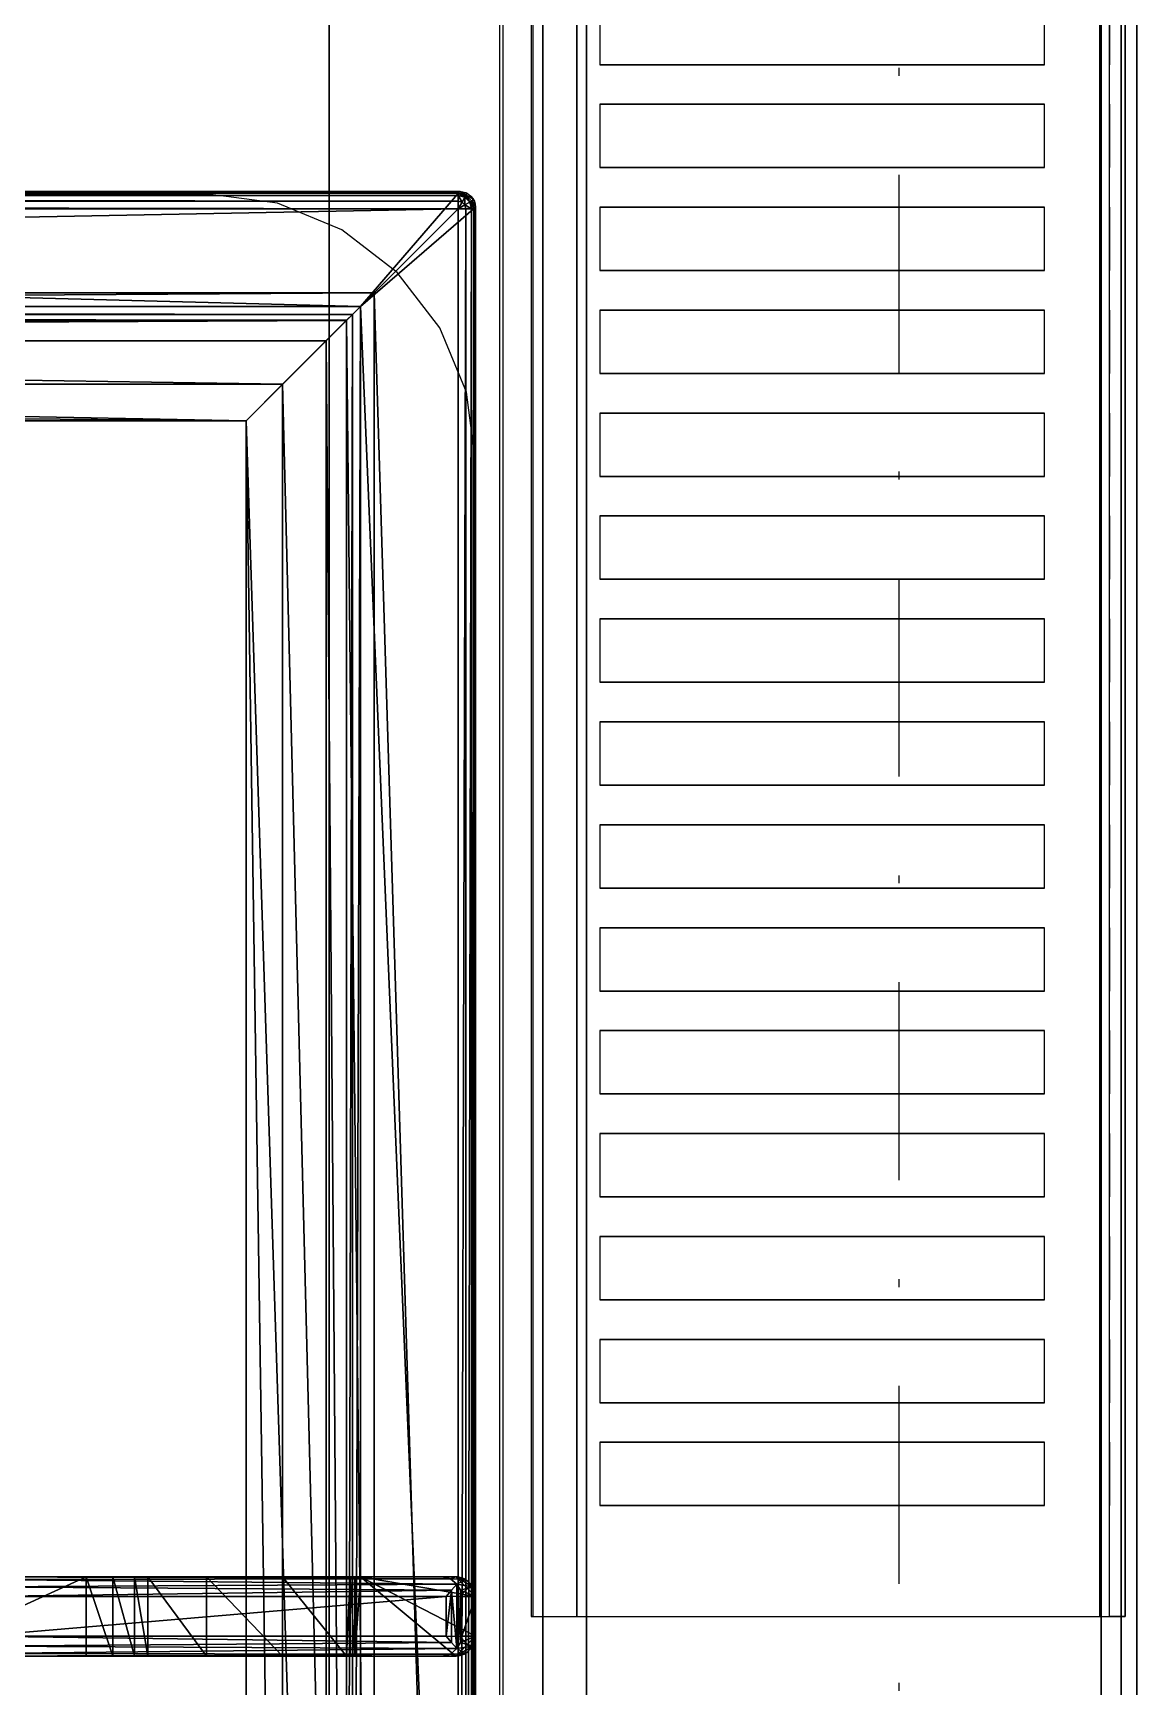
# Model space of a CAD drawing. Header units: millimetres. Extents: x 38967 to 51721, y 49836 to 53207.
# Drawn here: x 41792.2 to 41806.14, y 52555.95 to 52576.84 of the extents above; entities that cross this region are included whole.
import ezdxf

# ---------------------------------------------------------------- set-up
doc = ezdxf.new("R2010")
doc.units = ezdxf.units.MM
doc.header["$LTSCALE"] = 5
doc.linetypes.add('TRATTO-PUNTO', pattern=[1, 0.5, -0.25, 0, -0.25])
for name, color, linetype in [('200-EquipBlack-3d', 250, 'Continuous'), ('200-EquipBorder-2d', 9, 'Continuous'), ('200-EquipInternal-2d', 252, 'Continuous'), ('200-EquipSteel-3d', 9, 'Continuous')]:
    doc.layers.add(name, color=color, linetype=linetype)

# ---------------------------------------------------------------- blocks, each defined once
blk = doc.blocks.new('ELECTROLUX-MC7-BODY1200X250')
at = {"layer": '200-EquipBorder-2d'}
blk.add_line((0, 0), (1200, 0), dxfattribs=at)
at = {"layer": '200-EquipInternal-2d'}
blk.add_line((0, -80), (1200, -80), dxfattribs=at)
at = {"layer": '200-EquipSteel-3d'}
for points, invisible_edges in [([(0, -0.34, 912.22), (0, 0, 910.5), (1200, 0, 910.5), (1200, -0.34, 912.22)], 8), ([(0, 0, 902.7), (0, -0.13, 901.81), (1200, -0.13, 901.81), (1200, 0, 902.7)], 2), ([(0, -0.13, 901.81), (0, -0.54, 901.01), (1200, -0.54, 901.01), (1200, -0.13, 901.81)], 10), ([(0, -1.32, 913.68), (0, -0.34, 912.22), (1200, -0.34, 912.22), (1200, -1.32, 913.68)], 10), ([(0, -0.54, 901.01), (0, -1.19, 900.39), (1200, -1.19, 900.39), (1200, -0.54, 901.01)], 10), ([(0, -1.19, 900.39), (0, -2, 900), (1200, -2, 900), (1200, -1.19, 900.39)], 8), ([(0, -2.78, 914.66), (0, -1.32, 913.68), (1200, -1.32, 913.68), (1200, -2.78, 914.66)], 10), ([(0, -4.5, 915), (0, -2.78, 914.66), (1200, -2.78, 914.66), (1200, -4.5, 915)], 2), ([(0, -71.6, 914.58), (0, -69.5, 915), (1200, -69.5, 915), (1200, -71.6, 914.58)], 8), ([(0, -73.39, 913.39), (0, -71.6, 914.58), (1200, -71.6, 914.58), (1200, -73.39, 913.39)], 10), ([(0, -74.58, 911.6), (0, -73.39, 913.39), (1200, -73.39, 913.39), (1200, -74.58, 911.6)], 10), ([(0, -75, 909.5), (0, -74.58, 911.6), (1200, -74.58, 911.6), (1200, -75, 909.5)], 2), ([(0, -75.45, 903.59), (0, -75, 905.7), (1200, -75, 905.7), (1200, -75.45, 903.59)], 8), ([(0, -76.64, 901.78), (0, -75.45, 903.59), (1200, -75.45, 903.59), (1200, -76.64, 901.78)], 10), ([(0, -78.4, 900.53), (0, -76.64, 901.78), (1200, -76.64, 901.78), (1200, -78.4, 900.53)], 10), ([(0, -80.5, 900), (0, -78.4, 900.53), (1200, -78.4, 900.53), (1200, -80.5, 900)], 2)]:
    blk.add_3dface(points, dxfattribs=dict(at, invisible_edges=invisible_edges))
for points in [[(0, 0, 910.5), (0, 0, 902.7), (1200, 0, 902.7), (1200, 0, 910.5)], [(0, -2, 724), (0, -2, 900), (1200, -2, 900), (1200, -2, 724)], [(0, -102, 724), (0, -2, 724), (1200, -2, 724), (1200, -102, 724)], [(0, -69.5, 915), (0, -4.5, 915), (1200, -4.5, 915), (1200, -69.5, 915)], [(0, -75, 905.7), (0, -75, 909.5), (1200, -75, 909.5), (1200, -75, 905.7)], [(0, -655, 650), (0, -102, 650), (1200, -102, 650), (1200, -655, 650)], [(0, -102, 650), (1200, -102, 650), (1200, -102, 724), (0, -102, 724)]]:
    blk.add_3dface(points, dxfattribs=at)
blk = doc.blocks.new('ELECTROLUX-MC-CAMINO400')
at = {"layer": '200-EquipInternal-2d'}
for points in [[(0, -0.21), (400, -0.21), (400, -75.21), (0, -75.21)], [(14, -10.37), (22, -10.37), (22, -66.52), (14, -66.52)], [(27, -10.37), (35, -10.37), (35, -66.52), (27, -66.52)], [(40, -10.37), (48, -10.37), (48, -66.52), (40, -66.52)], [(53, -10.37), (61, -10.37), (61, -66.52), (53, -66.52)], [(66, -10.37), (74, -10.37), (74, -66.52), (66, -66.52)], [(79, -10.37), (87, -10.37), (87, -66.52), (79, -66.52)], [(92, -10.37), (100, -10.37), (100, -66.52), (92, -66.52)], [(105, -10.37), (113, -10.37), (113, -66.52), (105, -66.52)], [(118, -10.37), (126, -10.37), (126, -66.52), (118, -66.52)], [(131, -10.37), (139, -10.37), (139, -66.52), (131, -66.52)], [(144, -10.37), (152, -10.37), (152, -66.52), (144, -66.52)], [(157, -10.37), (165, -10.37), (165, -66.52), (157, -66.52)], [(170, -10.37), (178, -10.37), (178, -66.52), (170, -66.52)], [(183, -10.37), (191, -10.37), (191, -66.52), (183, -66.52)], [(196, -10.37), (204, -10.37), (204, -66.52), (196, -66.52)]]:
    blk.add_lwpolyline(points, close=True, dxfattribs=at)
at = {"layer": '200-EquipSteel-3d'}
for points in [[(0, -0.21, 917.01), (0, -0.21, 956), (400, -0.21, 956), (400, -0.21, 917.01)], [(0, -69.44, 915), (0, -3.39, 915), (400, -3.39, 915), (400, -69.44, 915)]]:
    blk.add_3dface(points, dxfattribs=at)
for points, invisible_edges in [([(0, -0.21, 956), (0, -0.36, 956.76), (400, -0.36, 956.76), (400, -0.21, 956)], 2), ([(0, -0.25, 916.62), (0, -0.21, 917.01), (400, -0.21, 917.01), (400, -0.25, 916.62)], 8), ([(0, -0.37, 916.23), (0, -0.25, 916.62), (400, -0.25, 916.62), (400, -0.37, 916.23)], 10), ([(0, -0.36, 956.76), (0, -0.78, 957.41), (400, -0.78, 957.41), (400, -0.36, 956.76)], 10), ([(0, -0.56, 915.88), (0, -0.37, 916.23), (400, -0.37, 916.23), (400, -0.56, 915.88)], 10), ([(0, -0.82, 915.58), (0, -0.56, 915.88), (400, -0.56, 915.88), (400, -0.82, 915.58)], 10), ([(0, -0.78, 957.41), (0, -1.43, 957.84), (400, -1.43, 957.84), (400, -0.78, 957.41)], 10), ([(0, -1.41, 915.27), (0, -0.82, 915.58), (400, -0.82, 915.58), (400, -1.41, 915.27)], 10), ([(0, -2.05, 915.07), (0, -1.41, 915.27), (400, -1.41, 915.27), (400, -2.05, 915.07)], 10), ([(0, -1.43, 957.84), (0, -2.19, 958), (400, -2.19, 958), (400, -1.43, 957.84)], 8), ([(0, -2.72, 914.98), (0, -2.05, 915.07), (400, -2.05, 915.07), (400, -2.72, 914.98)], 10), ([(0, -10.37, 957.76), (0, -2.19, 958), (14, -2.19, 958), (14, -10.37, 957.76)], 12), ([(0, -3.39, 915), (0, -2.72, 914.98), (400, -2.72, 914.98), (400, -3.39, 915)], 2), ([(14, -10.37, 957.76), (22, -10.37, 957.76), (22, -2.19, 958), (14, -2.19, 958)], 10), ([(22, -2.19, 958), (27, -2.19, 958), (27, -10.37, 957.76), (22, -10.37, 957.76)], 14), ([(27, -10.37, 957.76), (35, -10.37, 957.76), (35, -2.19, 958), (27, -2.19, 958)], 10), ([(35, -2.19, 958), (40, -2.19, 958), (40, -10.37, 957.76), (35, -10.37, 957.76)], 14), ([(40, -10.37, 957.76), (48, -10.37, 957.76), (48, -2.19, 958), (40, -2.19, 958)], 10), ([(48, -2.19, 958), (53, -2.19, 958), (53, -10.37, 957.76), (48, -10.37, 957.76)], 14), ([(53, -10.37, 957.76), (61, -10.37, 957.76), (61, -2.19, 958), (53, -2.19, 958)], 10), ([(61, -2.19, 958), (66, -2.19, 958), (66, -10.37, 957.76), (61, -10.37, 957.76)], 14), ([(66, -10.37, 957.76), (74, -10.37, 957.76), (74, -2.19, 958), (66, -2.19, 958)], 10), ([(74, -2.19, 958), (79, -2.19, 958), (79, -10.37, 957.76), (74, -10.37, 957.76)], 14), ([(79, -10.37, 957.76), (87, -10.37, 957.76), (87, -2.19, 958), (79, -2.19, 958)], 10), ([(87, -2.19, 958), (92, -2.19, 958), (92, -10.37, 957.76), (87, -10.37, 957.76)], 14), ([(92, -10.37, 957.76), (100, -10.37, 957.76), (100, -2.19, 958), (92, -2.19, 958)], 10), ([(100, -2.19, 958), (105, -2.19, 958), (105, -10.37, 957.76), (100, -10.37, 957.76)], 14), ([(105, -10.37, 957.76), (113, -10.37, 957.76), (113, -2.19, 958), (105, -2.19, 958)], 10), ([(113, -2.19, 958), (118, -2.19, 958), (118, -10.37, 957.76), (113, -10.37, 957.76)], 14), ([(118, -10.37, 957.76), (126, -10.37, 957.76), (126, -2.19, 958), (118, -2.19, 958)], 10), ([(126, -2.19, 958), (131, -2.19, 958), (131, -10.37, 957.76), (126, -10.37, 957.76)], 14), ([(131, -10.37, 957.76), (139, -10.37, 957.76), (139, -2.19, 958), (131, -2.19, 958)], 10), ([(139, -2.19, 958), (144, -2.19, 958), (144, -10.37, 957.76), (139, -10.37, 957.76)], 14), ([(144, -10.37, 957.76), (152, -10.37, 957.76), (152, -2.19, 958), (144, -2.19, 958)], 10), ([(152, -2.19, 958), (157, -2.19, 958), (157, -10.37, 957.76), (152, -10.37, 957.76)], 14), ([(157, -10.37, 957.76), (165, -10.37, 957.76), (165, -2.19, 958), (157, -2.19, 958)], 10), ([(165, -2.19, 958), (170, -2.19, 958), (170, -10.37, 957.76), (165, -10.37, 957.76)], 14), ([(170, -10.37, 957.76), (178, -10.37, 957.76), (178, -2.19, 958), (170, -2.19, 958)], 10), ([(178, -2.19, 958), (183, -2.19, 958), (183, -10.37, 957.76), (178, -10.37, 957.76)], 14), ([(183, -10.37, 957.76), (191, -10.37, 957.76), (191, -2.19, 958), (183, -2.19, 958)], 10), ([(191, -2.19, 958), (196, -2.19, 958), (196, -10.37, 957.76), (191, -10.37, 957.76)], 14), ([(196, -10.37, 957.76), (204, -10.37, 957.76), (204, -2.19, 958), (196, -2.19, 958)], 10), ([(0, -17.47, 956.91), (0, -10.37, 957.76), (14, -10.37, 957.76), (14, -17.47, 956.91)], 10), ([(22, -17.47, 956.91), (22, -10.37, 957.76), (27, -10.37, 957.76), (27, -17.47, 956.91)], 10), ([(35, -17.47, 956.91), (35, -10.37, 957.76), (40, -10.37, 957.76), (40, -17.47, 956.91)], 10), ([(48, -17.47, 956.91), (48, -10.37, 957.76), (53, -10.37, 957.76), (53, -17.47, 956.91)], 10), ([(61, -17.47, 956.91), (61, -10.37, 957.76), (66, -10.37, 957.76), (66, -17.47, 956.91)], 10), ([(74, -17.47, 956.91), (74, -10.37, 957.76), (79, -10.37, 957.76), (79, -17.47, 956.91)], 10), ([(87, -17.47, 956.91), (87, -10.37, 957.76), (92, -10.37, 957.76), (92, -17.47, 956.91)], 10), ([(100, -17.47, 956.91), (100, -10.37, 957.76), (105, -10.37, 957.76), (105, -17.47, 956.91)], 10), ([(113, -17.47, 956.91), (113, -10.37, 957.76), (118, -10.37, 957.76), (118, -17.47, 956.91)], 10), ([(126, -17.47, 956.91), (126, -10.37, 957.76), (131, -10.37, 957.76), (131, -17.47, 956.91)], 10), ([(139, -17.47, 956.91), (139, -10.37, 957.76), (144, -10.37, 957.76), (144, -17.47, 956.91)], 10), ([(152, -17.47, 956.91), (152, -10.37, 957.76), (157, -10.37, 957.76), (157, -17.47, 956.91)], 10), ([(165, -17.47, 956.91), (165, -10.37, 957.76), (170, -10.37, 957.76), (170, -17.47, 956.91)], 10), ([(178, -17.47, 956.91), (178, -10.37, 957.76), (183, -10.37, 957.76), (183, -17.47, 956.91)], 10), ([(191, -17.47, 956.91), (191, -10.37, 957.76), (196, -10.37, 957.76), (196, -17.47, 956.91)], 10), ([(0, -24.48, 955.45), (0, -17.47, 956.91), (14, -17.47, 956.91), (14, -24.48, 955.45)], 10), ([(22, -24.48, 955.45), (22, -17.47, 956.91), (27, -17.47, 956.91), (27, -24.48, 955.45)], 10), ([(35, -24.48, 955.45), (35, -17.47, 956.91), (40, -17.47, 956.91), (40, -24.48, 955.45)], 10), ([(48, -24.48, 955.45), (48, -17.47, 956.91), (53, -17.47, 956.91), (53, -24.48, 955.45)], 10), ([(61, -24.48, 955.45), (61, -17.47, 956.91), (66, -17.47, 956.91), (66, -24.48, 955.45)], 10), ([(74, -24.48, 955.45), (74, -17.47, 956.91), (79, -17.47, 956.91), (79, -24.48, 955.45)], 10), ([(87, -24.48, 955.45), (87, -17.47, 956.91), (92, -17.47, 956.91), (92, -24.48, 955.45)], 10), ([(100, -24.48, 955.45), (100, -17.47, 956.91), (105, -17.47, 956.91), (105, -24.48, 955.45)], 10), ([(113, -24.48, 955.45), (113, -17.47, 956.91), (118, -17.47, 956.91), (118, -24.48, 955.45)], 10), ([(126, -24.48, 955.45), (126, -17.47, 956.91), (131, -17.47, 956.91), (131, -24.48, 955.45)], 10), ([(139, -24.48, 955.45), (139, -17.47, 956.91), (144, -17.47, 956.91), (144, -24.48, 955.45)], 10), ([(152, -24.48, 955.45), (152, -17.47, 956.91), (157, -17.47, 956.91), (157, -24.48, 955.45)], 10), ([(165, -24.48, 955.45), (165, -17.47, 956.91), (170, -17.47, 956.91), (170, -24.48, 955.45)], 10), ([(178, -24.48, 955.45), (178, -17.47, 956.91), (183, -17.47, 956.91), (183, -24.48, 955.45)], 10), ([(191, -24.48, 955.45), (191, -17.47, 956.91), (196, -17.47, 956.91), (196, -24.48, 955.45)], 10), ([(0, -31.33, 953.39), (0, -24.48, 955.45), (14, -24.48, 955.45), (14, -31.33, 953.39)], 10), ([(22, -31.33, 953.39), (22, -24.48, 955.45), (27, -24.48, 955.45), (27, -31.33, 953.39)], 10), ([(35, -31.33, 953.39), (35, -24.48, 955.45), (40, -24.48, 955.45), (40, -31.33, 953.39)], 10), ([(48, -31.33, 953.39), (48, -24.48, 955.45), (53, -24.48, 955.45), (53, -31.33, 953.39)], 10), ([(61, -31.33, 953.39), (61, -24.48, 955.45), (66, -24.48, 955.45), (66, -31.33, 953.39)], 10), ([(74, -31.33, 953.39), (74, -24.48, 955.45), (79, -24.48, 955.45), (79, -31.33, 953.39)], 10), ([(87, -31.33, 953.39), (87, -24.48, 955.45), (92, -24.48, 955.45), (92, -31.33, 953.39)], 10), ([(100, -31.33, 953.39), (100, -24.48, 955.45), (105, -24.48, 955.45), (105, -31.33, 953.39)], 10), ([(113, -31.33, 953.39), (113, -24.48, 955.45), (118, -24.48, 955.45), (118, -31.33, 953.39)], 10), ([(126, -31.33, 953.39), (126, -24.48, 955.45), (131, -24.48, 955.45), (131, -31.33, 953.39)], 10), ([(139, -31.33, 953.39), (139, -24.48, 955.45), (144, -24.48, 955.45), (144, -31.33, 953.39)], 10), ([(152, -31.33, 953.39), (152, -24.48, 955.45), (157, -24.48, 955.45), (157, -31.33, 953.39)], 10), ([(165, -31.33, 953.39), (165, -24.48, 955.45), (170, -24.48, 955.45), (170, -31.33, 953.39)], 10), ([(178, -31.33, 953.39), (178, -24.48, 955.45), (183, -24.48, 955.45), (183, -31.33, 953.39)], 10), ([(191, -31.33, 953.39), (191, -24.48, 955.45), (196, -24.48, 955.45), (196, -31.33, 953.39)], 10), ([(0, -37.98, 950.75), (0, -31.33, 953.39), (14, -31.33, 953.39), (14, -37.98, 950.75)], 10), ([(22, -37.98, 950.75), (22, -31.33, 953.39), (27, -31.33, 953.39), (27, -37.98, 950.75)], 10), ([(35, -37.98, 950.75), (35, -31.33, 953.39), (40, -31.33, 953.39), (40, -37.98, 950.75)], 10), ([(48, -37.98, 950.75), (48, -31.33, 953.39), (53, -31.33, 953.39), (53, -37.98, 950.75)], 10), ([(61, -37.98, 950.75), (61, -31.33, 953.39), (66, -31.33, 953.39), (66, -37.98, 950.75)], 10), ([(74, -37.98, 950.75), (74, -31.33, 953.39), (79, -31.33, 953.39), (79, -37.98, 950.75)], 10), ([(87, -37.98, 950.75), (87, -31.33, 953.39), (92, -31.33, 953.39), (92, -37.98, 950.75)], 10), ([(100, -37.98, 950.75), (100, -31.33, 953.39), (105, -31.33, 953.39), (105, -37.98, 950.75)], 10), ([(113, -37.98, 950.75), (113, -31.33, 953.39), (118, -31.33, 953.39), (118, -37.98, 950.75)], 10), ([(126, -37.98, 950.75), (126, -31.33, 953.39), (131, -31.33, 953.39), (131, -37.98, 950.75)], 10), ([(139, -37.98, 950.75), (139, -31.33, 953.39), (144, -31.33, 953.39), (144, -37.98, 950.75)], 10), ([(152, -37.98, 950.75), (152, -31.33, 953.39), (157, -31.33, 953.39), (157, -37.98, 950.75)], 10), ([(165, -37.98, 950.75), (165, -31.33, 953.39), (170, -31.33, 953.39), (170, -37.98, 950.75)], 10), ([(178, -37.98, 950.75), (178, -31.33, 953.39), (183, -31.33, 953.39), (183, -37.98, 950.75)], 10), ([(191, -37.98, 950.75), (191, -31.33, 953.39), (196, -31.33, 953.39), (196, -37.98, 950.75)], 10), ([(0, -44.37, 947.54), (0, -37.98, 950.75), (14, -37.98, 950.75), (14, -44.37, 947.54)], 10), ([(22, -44.37, 947.54), (22, -37.98, 950.75), (27, -37.98, 950.75), (27, -44.37, 947.54)], 10), ([(35, -44.37, 947.54), (35, -37.98, 950.75), (40, -37.98, 950.75), (40, -44.37, 947.54)], 10), ([(48, -44.37, 947.54), (48, -37.98, 950.75), (53, -37.98, 950.75), (53, -44.37, 947.54)], 10), ([(61, -44.37, 947.54), (61, -37.98, 950.75), (66, -37.98, 950.75), (66, -44.37, 947.54)], 10), ([(74, -44.37, 947.54), (74, -37.98, 950.75), (79, -37.98, 950.75), (79, -44.37, 947.54)], 10), ([(87, -44.37, 947.54), (87, -37.98, 950.75), (92, -37.98, 950.75), (92, -44.37, 947.54)], 10), ([(100, -44.37, 947.54), (100, -37.98, 950.75), (105, -37.98, 950.75), (105, -44.37, 947.54)], 10), ([(113, -44.37, 947.54), (113, -37.98, 950.75), (118, -37.98, 950.75), (118, -44.37, 947.54)], 10), ([(126, -44.37, 947.54), (126, -37.98, 950.75), (131, -37.98, 950.75), (131, -44.37, 947.54)], 10), ([(139, -44.37, 947.54), (139, -37.98, 950.75), (144, -37.98, 950.75), (144, -44.37, 947.54)], 10), ([(152, -44.37, 947.54), (152, -37.98, 950.75), (157, -37.98, 950.75), (157, -44.37, 947.54)], 10), ([(165, -44.37, 947.54), (165, -37.98, 950.75), (170, -37.98, 950.75), (170, -44.37, 947.54)], 10), ([(178, -44.37, 947.54), (178, -37.98, 950.75), (183, -37.98, 950.75), (183, -44.37, 947.54)], 10), ([(191, -44.37, 947.54), (191, -37.98, 950.75), (196, -37.98, 950.75), (196, -44.37, 947.54)], 10), ([(0, -50.47, 943.8), (0, -44.37, 947.54), (14, -44.37, 947.54), (14, -50.47, 943.8)], 10), ([(22, -50.47, 943.8), (22, -44.37, 947.54), (27, -44.37, 947.54), (27, -50.47, 943.8)], 10), ([(35, -50.47, 943.8), (35, -44.37, 947.54), (40, -44.37, 947.54), (40, -50.47, 943.8)], 10), ([(48, -50.47, 943.8), (48, -44.37, 947.54), (53, -44.37, 947.54), (53, -50.47, 943.8)], 10), ([(61, -50.47, 943.8), (61, -44.37, 947.54), (66, -44.37, 947.54), (66, -50.47, 943.8)], 10), ([(74, -50.47, 943.8), (74, -44.37, 947.54), (79, -44.37, 947.54), (79, -50.47, 943.8)], 10), ([(87, -50.47, 943.8), (87, -44.37, 947.54), (92, -44.37, 947.54), (92, -50.47, 943.8)], 10), ([(100, -50.47, 943.8), (100, -44.37, 947.54), (105, -44.37, 947.54), (105, -50.47, 943.8)], 10), ([(113, -50.47, 943.8), (113, -44.37, 947.54), (118, -44.37, 947.54), (118, -50.47, 943.8)], 10), ([(126, -50.47, 943.8), (126, -44.37, 947.54), (131, -44.37, 947.54), (131, -50.47, 943.8)], 10), ([(139, -50.47, 943.8), (139, -44.37, 947.54), (144, -44.37, 947.54), (144, -50.47, 943.8)], 10), ([(152, -50.47, 943.8), (152, -44.37, 947.54), (157, -44.37, 947.54), (157, -50.47, 943.8)], 10), ([(165, -50.47, 943.8), (165, -44.37, 947.54), (170, -44.37, 947.54), (170, -50.47, 943.8)], 10), ([(178, -50.47, 943.8), (178, -44.37, 947.54), (183, -44.37, 947.54), (183, -50.47, 943.8)], 10), ([(191, -50.47, 943.8), (191, -44.37, 947.54), (196, -44.37, 947.54), (196, -50.47, 943.8)], 10), ([(0, -56.22, 939.54), (0, -50.47, 943.8), (14, -50.47, 943.8), (14, -56.22, 939.54)], 10), ([(22, -56.22, 939.54), (22, -50.47, 943.8), (27, -50.47, 943.8), (27, -56.22, 939.54)], 10), ([(35, -56.22, 939.54), (35, -50.47, 943.8), (40, -50.47, 943.8), (40, -56.22, 939.54)], 10), ([(48, -56.22, 939.54), (48, -50.47, 943.8), (53, -50.47, 943.8), (53, -56.22, 939.54)], 10), ([(61, -56.22, 939.54), (61, -50.47, 943.8), (66, -50.47, 943.8), (66, -56.22, 939.54)], 10), ([(74, -56.22, 939.54), (74, -50.47, 943.8), (79, -50.47, 943.8), (79, -56.22, 939.54)], 10), ([(87, -56.22, 939.54), (87, -50.47, 943.8), (92, -50.47, 943.8), (92, -56.22, 939.54)], 10), ([(100, -56.22, 939.54), (100, -50.47, 943.8), (105, -50.47, 943.8), (105, -56.22, 939.54)], 10), ([(113, -56.22, 939.54), (113, -50.47, 943.8), (118, -50.47, 943.8), (118, -56.22, 939.54)], 10), ([(126, -56.22, 939.54), (126, -50.47, 943.8), (131, -50.47, 943.8), (131, -56.22, 939.54)], 10), ([(139, -56.22, 939.54), (139, -50.47, 943.8), (144, -50.47, 943.8), (144, -56.22, 939.54)], 10), ([(152, -56.22, 939.54), (152, -50.47, 943.8), (157, -50.47, 943.8), (157, -56.22, 939.54)], 10), ([(165, -56.22, 939.54), (165, -50.47, 943.8), (170, -50.47, 943.8), (170, -56.22, 939.54)], 10), ([(178, -56.22, 939.54), (178, -50.47, 943.8), (183, -50.47, 943.8), (183, -56.22, 939.54)], 10), ([(191, -56.22, 939.54), (191, -50.47, 943.8), (196, -50.47, 943.8), (196, -56.22, 939.54)], 10), ([(0, -61.59, 934.81), (0, -56.22, 939.54), (14, -56.22, 939.54), (14, -61.59, 934.81)], 10), ([(22, -61.59, 934.81), (22, -56.22, 939.54), (27, -56.22, 939.54), (27, -61.59, 934.81)], 10), ([(35, -61.59, 934.81), (35, -56.22, 939.54), (40, -56.22, 939.54), (40, -61.59, 934.81)], 10), ([(48, -61.59, 934.81), (48, -56.22, 939.54), (53, -56.22, 939.54), (53, -61.59, 934.81)], 10), ([(61, -61.59, 934.81), (61, -56.22, 939.54), (66, -56.22, 939.54), (66, -61.59, 934.81)], 10), ([(74, -61.59, 934.81), (74, -56.22, 939.54), (79, -56.22, 939.54), (79, -61.59, 934.81)], 10), ([(87, -61.59, 934.81), (87, -56.22, 939.54), (92, -56.22, 939.54), (92, -61.59, 934.81)], 10), ([(100, -61.59, 934.81), (100, -56.22, 939.54), (105, -56.22, 939.54), (105, -61.59, 934.81)], 10), ([(113, -61.59, 934.81), (113, -56.22, 939.54), (118, -56.22, 939.54), (118, -61.59, 934.81)], 10), ([(126, -61.59, 934.81), (126, -56.22, 939.54), (131, -56.22, 939.54), (131, -61.59, 934.81)], 10), ([(139, -61.59, 934.81), (139, -56.22, 939.54), (144, -56.22, 939.54), (144, -61.59, 934.81)], 10), ([(152, -61.59, 934.81), (152, -56.22, 939.54), (157, -56.22, 939.54), (157, -61.59, 934.81)], 10), ([(165, -61.59, 934.81), (165, -56.22, 939.54), (170, -56.22, 939.54), (170, -61.59, 934.81)], 10), ([(178, -61.59, 934.81), (178, -56.22, 939.54), (183, -56.22, 939.54), (183, -61.59, 934.81)], 10), ([(191, -61.59, 934.81), (191, -56.22, 939.54), (196, -56.22, 939.54), (196, -61.59, 934.81)], 10), ([(0, -66.52, 929.63), (0, -61.59, 934.81), (14, -61.59, 934.81), (14, -66.52, 929.63)], 10), ([(22, -66.52, 929.63), (22, -61.59, 934.81), (27, -61.59, 934.81), (27, -66.52, 929.63)], 10), ([(35, -66.52, 929.63), (35, -61.59, 934.81), (40, -61.59, 934.81), (40, -66.52, 929.63)], 10), ([(48, -66.52, 929.63), (48, -61.59, 934.81), (53, -61.59, 934.81), (53, -66.52, 929.63)], 10), ([(61, -66.52, 929.63), (61, -61.59, 934.81), (66, -61.59, 934.81), (66, -66.52, 929.63)], 10), ([(74, -66.52, 929.63), (74, -61.59, 934.81), (79, -61.59, 934.81), (79, -66.52, 929.63)], 10), ([(87, -66.52, 929.63), (87, -61.59, 934.81), (92, -61.59, 934.81), (92, -66.52, 929.63)], 10), ([(100, -66.52, 929.63), (100, -61.59, 934.81), (105, -61.59, 934.81), (105, -66.52, 929.63)], 10), ([(113, -66.52, 929.63), (113, -61.59, 934.81), (118, -61.59, 934.81), (118, -66.52, 929.63)], 10), ([(126, -66.52, 929.63), (126, -61.59, 934.81), (131, -61.59, 934.81), (131, -66.52, 929.63)], 10), ([(139, -66.52, 929.63), (139, -61.59, 934.81), (144, -61.59, 934.81), (144, -66.52, 929.63)], 10), ([(152, -66.52, 929.63), (152, -61.59, 934.81), (157, -61.59, 934.81), (157, -66.52, 929.63)], 10), ([(165, -66.52, 929.63), (165, -61.59, 934.81), (170, -61.59, 934.81), (170, -66.52, 929.63)], 10), ([(178, -66.52, 929.63), (178, -61.59, 934.81), (183, -61.59, 934.81), (183, -66.52, 929.63)], 10), ([(191, -66.52, 929.63), (191, -61.59, 934.81), (196, -61.59, 934.81), (196, -66.52, 929.63)], 10), ([(0, -71, 924.05), (0, -66.52, 929.63), (14, -66.52, 929.63), (14, -71, 924.05)], 14), ([(14, -71, 924.05), (22, -71, 924.05), (22, -66.52, 929.63), (14, -66.52, 929.63)], 11), ([(22, -71, 924.05), (27, -71, 924.05), (27, -66.52, 929.63), (22, -66.52, 929.63)], 15), ([(27, -71, 924.05), (35, -71, 924.05), (35, -66.52, 929.63), (27, -66.52, 929.63)], 11), ([(35, -71, 924.05), (40, -71, 924.05), (40, -66.52, 929.63), (35, -66.52, 929.63)], 15), ([(40, -71, 924.05), (48, -71, 924.05), (48, -66.52, 929.63), (40, -66.52, 929.63)], 11), ([(48, -71, 924.05), (53, -71, 924.05), (53, -66.52, 929.63), (48, -66.52, 929.63)], 15), ([(53, -71, 924.05), (61, -71, 924.05), (61, -66.52, 929.63), (53, -66.52, 929.63)], 11), ([(61, -71, 924.05), (66, -71, 924.05), (66, -66.52, 929.63), (61, -66.52, 929.63)], 15), ([(66, -71, 924.05), (74, -71, 924.05), (74, -66.52, 929.63), (66, -66.52, 929.63)], 11), ([(74, -71, 924.05), (79, -71, 924.05), (79, -66.52, 929.63), (74, -66.52, 929.63)], 15), ([(79, -71, 924.05), (87, -71, 924.05), (87, -66.52, 929.63), (79, -66.52, 929.63)], 11), ([(87, -71, 924.05), (92, -71, 924.05), (92, -66.52, 929.63), (87, -66.52, 929.63)], 15), ([(92, -71, 924.05), (100, -71, 924.05), (100, -66.52, 929.63), (92, -66.52, 929.63)], 11), ([(100, -71, 924.05), (105, -71, 924.05), (105, -66.52, 929.63), (100, -66.52, 929.63)], 15), ([(105, -71, 924.05), (113, -71, 924.05), (113, -66.52, 929.63), (105, -66.52, 929.63)], 11), ([(113, -71, 924.05), (118, -71, 924.05), (118, -66.52, 929.63), (113, -66.52, 929.63)], 15), ([(118, -71, 924.05), (126, -71, 924.05), (126, -66.52, 929.63), (118, -66.52, 929.63)], 11), ([(126, -71, 924.05), (131, -71, 924.05), (131, -66.52, 929.63), (126, -66.52, 929.63)], 15), ([(131, -71, 924.05), (139, -71, 924.05), (139, -66.52, 929.63), (131, -66.52, 929.63)], 11), ([(139, -71, 924.05), (144, -71, 924.05), (144, -66.52, 929.63), (139, -66.52, 929.63)], 15), ([(144, -71, 924.05), (152, -71, 924.05), (152, -66.52, 929.63), (144, -66.52, 929.63)], 11), ([(152, -71, 924.05), (157, -71, 924.05), (157, -66.52, 929.63), (152, -66.52, 929.63)], 15), ([(157, -71, 924.05), (165, -71, 924.05), (165, -66.52, 929.63), (157, -66.52, 929.63)], 11), ([(165, -71, 924.05), (170, -71, 924.05), (170, -66.52, 929.63), (165, -66.52, 929.63)], 15), ([(170, -71, 924.05), (178, -71, 924.05), (178, -66.52, 929.63), (170, -66.52, 929.63)], 11), ([(178, -71, 924.05), (183, -71, 924.05), (183, -66.52, 929.63), (178, -66.52, 929.63)], 15), ([(183, -71, 924.05), (191, -71, 924.05), (191, -66.52, 929.63), (183, -66.52, 929.63)], 11), ([(191, -71, 924.05), (196, -71, 924.05), (196, -66.52, 929.63), (191, -66.52, 929.63)], 15), ([(196, -71, 924.05), (204, -71, 924.05), (204, -66.52, 929.63), (196, -66.52, 929.63)], 11), ([(0, -70.76, 915.05), (0, -69.44, 915), (400, -69.44, 915), (400, -70.76, 915.05)], 8), ([(0, -72.06, 915.25), (0, -70.76, 915.05), (400, -70.76, 915.05), (400, -72.06, 915.25)], 10), ([(0, -74.97, 918.1), (0, -71, 924.05), (400, -71, 924.05), (400, -74.97, 918.1)], 2), ([(0, -73.33, 915.6), (0, -72.06, 915.25), (400, -72.06, 915.25), (400, -73.33, 915.6)], 10), ([(0, -74.56, 916.08), (0, -73.33, 915.6), (400, -73.33, 915.6), (400, -74.56, 916.08)], 10), ([(0, -74.96, 916.48), (0, -74.56, 916.08), (400, -74.56, 916.08), (400, -74.96, 916.48)], 10), ([(0, -75.18, 917), (0, -74.96, 916.48), (400, -74.96, 916.48), (400, -75.18, 917)], 10), ([(0, -74.97, 918.1), (0, -75.18, 917.57), (400, -75.18, 917.57), (400, -74.97, 918.1)], 2), ([(0, -75.18, 917.57), (0, -75.18, 917), (400, -75.18, 917), (400, -75.18, 917.57)], 10)]:
    blk.add_3dface(points, dxfattribs=dict(at, invisible_edges=invisible_edges))
blk = doc.blocks.new('ELECTROLUX-MC7-TOPFYERBRURNERS6')
at = {"layer": '200-EquipInternal-2d'}
for p, q in [((422, -83.5), (778, -83.5)), ((602.5, -83.5), (597.5, -83.5)), ((602.5, -83.5), (597.5, -83.5)), ((602.5, -85.5), (597.5, -85.5)), ((597.5, -146.31), (597.5, -85.5)), ((602.5, -85.5), (602.5, -146.31)), ((780, -651.5), (780, -85.5)), ((595, -85.97), (595, -146.26)), ((605, -146.26), (605, -85.97))]:
    blk.add_line(p, q, dxfattribs=at)
blk.add_lwpolyline([(751.02, -112.48), (448.98, -112.48), (448.98, -624.52), (751.02, -624.52)], close=True, dxfattribs=at)
blk.add_arc((778, -85.5), 2, 0, 90, dxfattribs=at)
at = {"layer": '200-EquipInternal-2d', "extrusion": (0, 0, -1)}
for centre, major_axis, start_param, end_param in [((597.5, -85.97), (-2.5, 0), 0, 0.895145), ((602.5, -85.97), (2.5, 0), -0.895145, 0)]:
    blk.add_ellipse(centre, major_axis=major_axis, ratio=0.948965, start_param=start_param, end_param=end_param, dxfattribs=at)
at = {"layer": '200-EquipInternal-2d'}
for points, knots in [([(595.94, -84.12), (596.14, -83.95), (596.37, -83.81), (596.75, -83.64), (596.91, -83.59), (597.21, -83.53), (597.36, -83.51), (597.5, -83.5)], [11.861002, 11.861002, 11.861002, 11.861002, 12.775829, 12.775829, 13.352773, 13.352773, 13.929718, 13.929718, 13.929718, 13.929718]), ([(602.5, -83.5), (602.64, -83.51), (602.79, -83.53), (603.09, -83.59), (603.25, -83.64), (603.63, -83.81), (603.86, -83.95), (604.06, -84.12)], [0, 0, 0, 0, 0.576945, 0.576945, 1.153889, 1.153889, 2.068716, 2.068716, 2.068716, 2.068716]), ([(597.5, -85.5), (597.36, -85.37), (597.21, -85.24), (596.91, -84.97), (596.75, -84.83), (596.37, -84.49), (596.14, -84.29), (595.94, -84.12)], [0, 0, 0, 0, 0.576945, 0.576945, 1.153889, 1.153889, 2.068716, 2.068716, 2.068716, 2.068716]), ([(604.06, -84.12), (603.86, -84.29), (603.63, -84.49), (603.25, -84.83), (603.09, -84.97), (602.79, -85.24), (602.64, -85.37), (602.5, -85.5)], [11.858599, 11.858599, 11.858599, 11.858599, 12.773425, 12.773425, 13.35037, 13.35037, 13.927314, 13.927314, 13.927314, 13.927314])]:
    blk.add_open_spline(points, degree=3, knots=knots, dxfattribs=at)
at = {"layer": '200-EquipSteel-3d'}
for points, invisible_edges in [([(400, -80.5, 900), (454.11, -83.5, 900), (745.89, -83.5, 900), (800, -80.5, 900)], 5), ([(745.89, -83.5, 900), (754.63, -84.65, 900), (800, -80.5, 900)], 10), ([(754.63, -84.65, 900), (762.78, -88.02, 900), (800, -80.5, 900)], 10), ([(762.78, -88.02, 900), (769.77, -93.39, 900), (800, -80.5, 900)], 10), ([(769.77, -93.39, 900), (775.14, -100.38, 900), (800, -80.5, 900)], 10), ([(775.14, -100.38, 900), (778.51, -108.53, 900), (800, -80.5, 900)], 10), ([(778.51, -108.53, 900), (779.66, -117.26, 900), (800, -80.5, 900)], 10), ([(800, -80.5, 900), (779.66, -117.26, 900), (779.66, -619.74, 900), (800, -655, 900)], 13)]:
    blk.add_3dface(points, dxfattribs=dict(at, invisible_edges=invisible_edges))
at = {"layer": '200-EquipBlack-3d'}
mesh = blk.add_polyface(dxfattribs=at)
corners = [(779.78, -85.71, 904.1), (780, -85.5, 900), (779.52, -84.72, 904.14), (779.73, -84.5, 900), (778, -83.5, 900), (778.78, -83.98, 904.14), (779, -83.77, 900), (777.79, -83.72, 904.1), (779.48, -85.71, 905.06), (779.29, -84.85, 905), (778.65, -85.21, 905.73), (778.76, -85.71, 905.75), (778.65, -84.21, 905), (777.79, -84.02, 905.06), (778.29, -84.85, 905.73), (777.79, -84.74, 905.75), (777.79, -85.71, 906), (422.21, -85.71, 906), (422.21, -84.74, 905.75), (422.21, -84.02, 905.06), (422.21, -83.72, 904.1), (422, -83.5, 900), (765.45, -638.95, 900), (422, -653.5, 900), (434.55, -638.95, 900), (765.45, -98.05, 900), (780, -651.5, 900), (434.55, -98.05, 900), (420, -85.5, 900), (421, -83.77, 900), (779.73, -652.5, 900), (779, -653.23, 900), (778, -653.5, 900), (420, -651.5, 900), (420.27, -652.5, 900), (421, -653.23, 900), (420.27, -84.5, 900), (421.22, -83.98, 904.14), (420.48, -84.72, 904.14), (420.22, -85.71, 904.1), (421.35, -84.21, 905), (421.71, -84.85, 905.73), (420.71, -84.85, 905), (420.52, -85.71, 905.06), (421.35, -85.21, 905.73), (421.24, -85.71, 905.75), (422.21, -651.29, 906), (421.24, -651.29, 905.75), (420.52, -651.29, 905.06), (420.22, -651.29, 904.1), (420.48, -652.28, 904.14), (421.22, -653.02, 904.14), (422.21, -653.28, 904.1), (420.71, -652.15, 905), (421.35, -651.79, 905.73), (421.35, -652.79, 905), (422.21, -652.98, 905.06), (421.71, -652.15, 905.73), (422.21, -652.26, 905.75), (435.55, -637.95, 899.73), (435.55, -99.05, 899.73), (436.28, -99.78, 899), (436.28, -637.22, 899), (438.88, -634.62, 902.5), (438.88, -102.38, 902.5), (436.31, -637.19, 905.06), (436.31, -99.81, 905.06), (432.81, -96.31, 906), (432.81, -640.69, 906), (448.98, -624.52, 885), (448.98, -112.48, 885), (444.36, -107.86, 885), (444.36, -629.14, 885), (777.79, -653.28, 904.1), (777.79, -652.98, 905.06), (777.79, -651.29, 906), (777.79, -652.26, 905.75), (763.72, -637.22, 899), (764.45, -637.95, 899.73), (764.45, -99.05, 899.73), (763.72, -99.78, 899), (767.19, -640.69, 906), (767.19, -96.31, 906), (778.78, -653.02, 904.14), (779.52, -652.28, 904.14), (779.78, -651.29, 904.1), (778.65, -652.79, 905), (778.29, -652.15, 905.73), (779.29, -652.15, 905), (779.48, -651.29, 905.06), (778.65, -651.79, 905.73), (778.76, -651.29, 905.75), (761.12, -634.62, 902.5), (751.02, -624.52, 885), (763.69, -637.19, 905.06), (755.64, -629.14, 885), (755.64, -107.86, 885), (751.02, -112.48, 885), (761.12, -102.38, 902.5), (763.69, -99.81, 905.06)]
mesh.append_faces([[corners[k] for k in face] for face in [(16, 10, 14), (17, 41, 44), (46, 54, 57), (75, 87, 90)]])
mesh.append_faces([[corners[k] for k in face] for face in [(4, 5, 6), (8, 10, 11), (16, 11, 10), (15, 16, 14), (7, 19, 13), (13, 18, 15), (28, 38, 36), (19, 41, 18), (17, 18, 41), (45, 17, 44), (39, 48, 43), (43, 47, 45), (23, 51, 35), (48, 54, 47), (46, 47, 54), (58, 46, 57), (52, 74, 56), (76, 56, 74), (26, 84, 30), (74, 87, 76), (85, 88, 84), (88, 87, 86), (75, 76, 87), (91, 75, 90), (85, 8, 89), (11, 89, 8)]], dxfattribs={"vtx0": -1})
mesh.append_faces([[corners[k] for k in face] for face in [(16, 15, 17), (22, 23, 24), (25, 26, 22), (27, 21, 25), (21, 28, 29), (6, 1, 4), (4, 25, 21), (24, 28, 27), (35, 33, 23), (26, 25, 1), (23, 22, 32), (17, 45, 46), (75, 81, 46), (81, 16, 82), (46, 67, 17), (17, 82, 16), (93, 72, 69), (72, 93, 95), (70, 71, 97), (97, 95, 93)]], dxfattribs={"vtx0": -1, "vtx1": -1})
mesh.append_faces([[corners[k] for k in face] for face in [(21, 27, 28), (4, 1, 25), (26, 32, 22), (24, 23, 33)]], dxfattribs={"vtx0": -1, "vtx1": -1, "vtx2": -1})
mesh.append_faces([[corners[k] for k in face] for face in [(17, 15, 18), (24, 33, 28), (46, 45, 47), (75, 58, 76), (16, 91, 11)]], dxfattribs={"vtx0": -1, "vtx2": -1})
mesh.append_faces([[corners[k] for k in face] for face in [(0, 1, 2), (5, 2, 6), (8, 0, 9), (5, 12, 2), (5, 7, 12), (12, 13, 14), (12, 14, 9), (2, 9, 0), (10, 9, 14), (19, 18, 13), (4, 21, 7), (30, 31, 26), (34, 33, 35), (20, 21, 37), (38, 37, 36), (19, 20, 40), (38, 42, 37), (38, 39, 42), (42, 43, 44), (42, 44, 40), (37, 40, 20), (41, 40, 44), (48, 47, 43), (28, 33, 39), (49, 33, 50), (51, 50, 35), (48, 49, 53), (51, 55, 50), (51, 52, 55), (55, 56, 57), (55, 57, 53), (50, 53, 49), (54, 53, 57), (24, 27, 59), (61, 62, 60), (63, 64, 65), (67, 68, 66), (69, 70, 63), (61, 71, 62), (73, 74, 52), (58, 56, 76), (32, 73, 23), (62, 77, 59), (22, 24, 78), (27, 25, 60), (80, 61, 79), (73, 32, 83), (84, 83, 30), (74, 73, 86), (88, 89, 90), (88, 86, 84), (83, 84, 86), (92, 93, 63), (68, 81, 65), (92, 63, 94), (72, 95, 62), (95, 96, 77), (98, 97, 92), (81, 82, 94), (98, 92, 99), (77, 80, 78), (25, 22, 79), (0, 8, 85), (91, 89, 11), (80, 96, 61), (70, 97, 64), (64, 98, 66), (82, 67, 99), (1, 0, 26)]], dxfattribs={"vtx1": -1})
mesh.append_faces([[corners[k] for k in face] for face in [(31, 32, 26), (75, 46, 58), (75, 16, 81), (81, 68, 46), (68, 67, 46), (67, 82, 17), (70, 69, 71), (72, 71, 69), (71, 96, 97), (96, 95, 97), (16, 75, 91)]], dxfattribs={"vtx1": -1, "vtx2": -1})
mesh.append_faces([[corners[k] for k in face] for face in [(1, 3, 2), (4, 7, 5), (2, 3, 6), (8, 9, 10), (7, 13, 12), (12, 9, 2), (13, 15, 14), (7, 20, 19), (21, 20, 7), (6, 3, 1), (28, 36, 29), (21, 29, 37), (28, 39, 38), (37, 29, 36), (19, 40, 41), (39, 43, 42), (42, 40, 37), (43, 45, 44), (39, 49, 48), (33, 49, 39), (33, 34, 50), (23, 52, 51), (50, 34, 35), (48, 53, 54), (52, 56, 55), (55, 53, 50), (56, 58, 57), (27, 60, 59), (62, 59, 60), (64, 66, 65), (68, 65, 66), (70, 64, 63), (71, 72, 62), (73, 52, 23), (77, 78, 59), (24, 59, 78), (25, 79, 60), (61, 60, 79), (32, 31, 83), (26, 85, 84), (83, 31, 30), (74, 86, 87), (73, 83, 86), (85, 89, 88), (88, 90, 87), (89, 91, 90), (93, 69, 63), (81, 94, 65), (63, 65, 94), (95, 77, 62), (96, 80, 77), (97, 93, 92), (82, 99, 94), (92, 94, 99), (80, 79, 78), (22, 78, 79), (96, 71, 61), (97, 98, 64), (98, 99, 66), (67, 66, 99), (0, 85, 26)]], dxfattribs={"vtx2": -1})
mesh = blk.add_polyface(dxfattribs=at)
corners = [(595, -124.88, 908.5), (595, -117.48, 885), (605, -124.88, 908.5), (605, -117.48, 885), (595, -132.65, 915.27), (605, -132.65, 915.27), (595, -154.61, 919.15), (605, -154.61, 919.15), (595, -129.29, 914.02), (605, -129.29, 914.02), (605, -126.58, 911.67), (595, -126.58, 911.67), (605, -99.78, 899), (605, -107.86, 885), (605, -99.33, 899.53), (605, -98.73, 899.88), (605, -98.05, 900), (605, -86, 900), (605, -146.26, 932.5), (605, -87.71, 932.5), (605, -202.14, 930.01), (605, -171.65, 922), (605, -202.56, 922), (605, -165.46, 921.68), (605, -160.6, 920.73), (597.5, -85.23, 933.1), (597.5, -83.5, 900), (596.7, -85.4, 933.81), (595.33, -84.75, 900), (595.94, -85.86, 934.45), (596.25, -83.84, 900), (595.25, -86.68, 933.58), (595, -87.71, 932.5), (595, -86, 900), (602.5, -83.5, 900), (602.5, -85.23, 933.1), (595, -98.05, 900), (603.75, -83.84, 900), (604.67, -84.75, 900), (595, -107.86, 885), (595, -99.78, 899), (595, -146.26, 932.5), (595, -160.6, 920.73), (595, -165.46, 921.68), (595, -202.56, 922), (595, -202.14, 930.01), (595, -171.65, 922), (595, -98.73, 899.88), (595, -99.33, 899.53), (597.5, -204.61, 930.59), (596.72, -204.45, 931.28), (597.5, -205.06, 922), (596.25, -204.73, 922), (595.26, -203.19, 931.06), (595.33, -203.81, 922), (595.97, -204.03, 931.91), (595.33, -146.29, 933.75), (596.79, -203.33, 932.35), (596.25, -146.31, 934.67), (597.5, -146.31, 935), (597.18, -202.99, 932.45), (597.35, -202.84, 932.47), (597.43, -202.77, 932.48), (597.47, -202.73, 932.48), (597.5, -202.71, 932.48), (602.5, -205.06, 922), (604.67, -203.81, 922), (603.75, -204.73, 922), (596.7, -86.52, 934.87), (597.5, -87.23, 935), (603.28, -204.45, 931.28), (602.5, -204.61, 930.59), (604.03, -204.03, 931.91), (603.21, -203.33, 932.35), (602.65, -202.84, 932.47), (602.82, -202.99, 932.45), (602.53, -202.73, 932.48), (602.57, -202.77, 932.48), (602.5, -202.71, 932.48), (602.5, -146.31, 935), (602.5, -87.23, 935), (604.06, -85.86, 934.45), (603.3, -86.52, 934.87), (603.3, -85.4, 933.81), (604.75, -86.68, 933.58), (604.67, -146.29, 933.75), (603.75, -146.31, 934.67), (604.74, -203.19, 931.06)]
mesh.append_faces([[corners[k] for k in face] for face in [(25, 26, 27), (28, 29, 30), (29, 28, 31), (29, 27, 30), (27, 26, 30), (49, 50, 51), (51, 50, 52), (53, 54, 55), (54, 52, 55), (55, 52, 50), (57, 58, 55), (55, 56, 53), (31, 56, 29), (29, 58, 68), (69, 68, 59), (35, 83, 34), (34, 83, 37), (84, 38, 81), (38, 37, 81), (81, 37, 83), (82, 86, 81), (80, 79, 82), (81, 85, 84), (71, 65, 70), (66, 72, 67), (72, 66, 87), (72, 70, 67), (70, 65, 67), (87, 85, 72), (72, 86, 73)]])
mesh.append_faces([[corners[k] for k in face] for face in [(5, 8, 9), (0, 10, 11), (11, 9, 8), (33, 31, 28), (33, 16, 36), (58, 56, 55), (56, 58, 29), (79, 86, 82), (86, 85, 81), (22, 87, 66), (85, 86, 72), (21, 43, 23)]], dxfattribs={"vtx0": -1})
mesh.append_faces([[corners[k] for k in face] for face in [(3, 12, 2), (2, 16, 10), (18, 5, 19), (20, 21, 18), (37, 17, 34), (34, 16, 26), (11, 36, 0), (8, 32, 11), (32, 4, 41), (0, 40, 1), (52, 44, 51), (51, 21, 65), (22, 65, 21), (74, 61, 75), (6, 7, 42)]], dxfattribs={"vtx0": -1, "vtx1": -1})
mesh.append_faces([[corners[k] for k in face] for face in [(33, 26, 16), (61, 62, 59), (62, 63, 59), (63, 64, 59), (46, 21, 51), (61, 74, 62), (76, 63, 77), (78, 64, 76), (64, 63, 76), (63, 62, 77), (77, 62, 74), (59, 64, 79), (64, 78, 79), (78, 76, 79), (76, 77, 79), (77, 74, 79)]], dxfattribs={"vtx0": -1, "vtx1": -1, "vtx2": -1})
mesh.append_faces([[corners[k] for k in face] for face in [(10, 17, 19), (41, 43, 46), (41, 53, 56), (41, 56, 31), (59, 79, 80), (18, 84, 85), (18, 85, 87), (79, 73, 86)]], dxfattribs={"vtx0": -1, "vtx2": -1})
mesh.append_faces([[corners[k] for k in face] for face in [(0, 1, 2), (4, 5, 6), (4, 8, 5), (10, 9, 11), (32, 31, 33), (26, 25, 34), (28, 30, 33), (39, 1, 40), (44, 45, 46), (53, 45, 54), (45, 53, 41), (60, 61, 59), (66, 67, 22), (32, 41, 31), (50, 70, 55), (50, 49, 70), (55, 72, 57), (60, 57, 75), (69, 59, 80), (25, 27, 35), (29, 81, 27), (81, 29, 82), (80, 82, 69), (83, 35, 27), (19, 17, 84), (19, 84, 18), (20, 87, 22), (20, 18, 87), (75, 73, 79), (49, 51, 71), (42, 24, 43), (13, 3, 39), (12, 13, 40), (36, 16, 47), (12, 40, 14), (48, 47, 14)]], dxfattribs={"vtx1": -1})
mesh.append_faces([[corners[k] for k in face] for face in [(5, 7, 6), (12, 14, 2), (14, 15, 2), (15, 16, 2), (16, 17, 10), (21, 23, 18), (23, 24, 18), (24, 7, 18), (7, 5, 18), (5, 9, 19), (9, 10, 19), (30, 26, 33), (17, 16, 34), (8, 4, 32), (4, 6, 41), (6, 42, 41), (42, 43, 41), (45, 41, 46), (32, 33, 11), (33, 36, 11), (36, 47, 0), (47, 48, 0), (48, 40, 0), (58, 57, 59), (44, 46, 51), (67, 65, 22), (46, 43, 21)]], dxfattribs={"vtx1": -1, "vtx2": -1})
mesh.append_faces([[corners[k] for k in face] for face in [(1, 3, 2), (0, 2, 10), (3, 13, 12), (20, 22, 21), (25, 35, 34), (37, 38, 17), (45, 44, 54), (57, 60, 59), (52, 54, 44), (59, 68, 58), (49, 71, 70), (70, 72, 55), (72, 73, 57), (61, 60, 75), (57, 73, 75), (29, 68, 82), (81, 83, 27), (82, 68, 69), (17, 38, 84), (74, 75, 79), (51, 65, 71), (7, 24, 42), (24, 23, 43), (3, 1, 39), (13, 39, 40), (16, 15, 47), (40, 48, 14), (47, 15, 14)]], dxfattribs={"vtx2": -1})
blk = doc.blocks.new('E7GCGL6C00')
for name, p in [('ELECTROLUX-MC7-BODY1200X250', (0, 0)), ('ELECTROLUX-MC-CAMINO400', (600, -1.29)), ('ELECTROLUX-MC7-TOPFYERBRURNERS6', (0, 0))]:
    blk.add_blockref(name, p)

msp = doc.modelspace()

# ---------------------------------------------------------------- linework, layer by layer
at = {"layer": '200-EquipBorder-2d', "linetype": 'TRATTO-PUNTO'}
msp.add_lwpolyline([(41803.137, 52780.644), (41697.922, 52780.644), (41697.922, 52419.555), (41803.137, 52419.555)], close=True, dxfattribs=at)

# ---------------------------------------------------------------- block references
at = {"xscale": -0.1000000000058208, "yscale": 0.09999999999854481, "zscale": 0.09999999999999964, "rotation": 270}
msp.add_blockref('E7GCGL6C00', (41806.137, 52496.844), dxfattribs=at)

doc.saveas('drawing.dxf')
